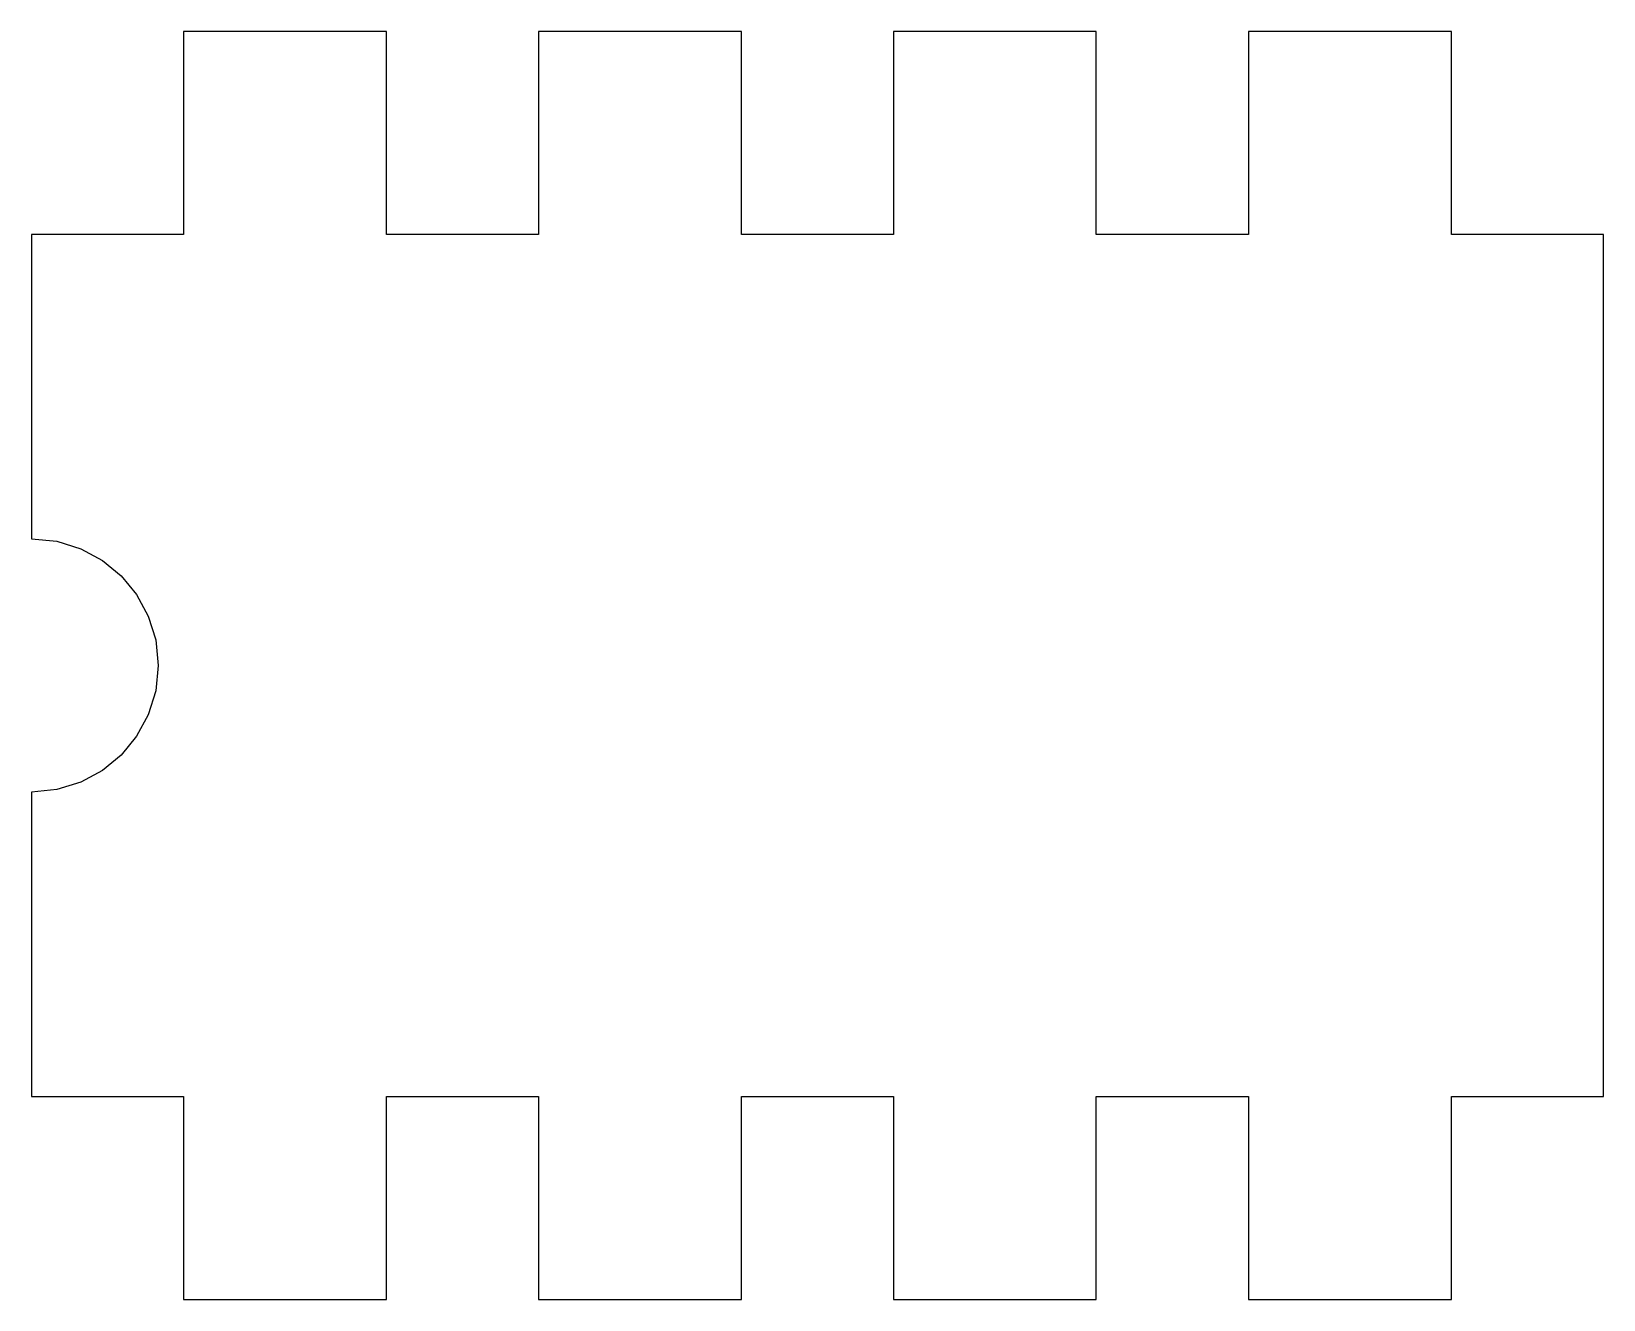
# Model space of a CAD drawing. Extents: x 0 to 80, y 0 to 64.5.
import ezdxf

# ---------------------------------------------------------------- set-up
doc = ezdxf.new("R2010")
doc.units = 0

msp = doc.modelspace()

# ---------------------------------------------------------------- linework, layer by layer
at = {"layer": 'shape', "color": 0}
for p, q in [((7.74, 64.52), (7.74, 54.197)), ((18.063, 64.52), (7.74, 64.52)), ((7.74, 64.52), (7.74, 64.52)), ((18.063, 54.197), (18.063, 64.52)), ((36.126, 64.52), (25.803, 64.52)), ((25.803, 64.52), (25.803, 54.197)), ((36.126, 54.197), (36.126, 64.52)), ((54.188, 64.52), (43.875, 64.52)), ((43.875, 64.52), (43.875, 54.197)), ((54.188, 54.197), (54.188, 64.52)), ((72.26, 64.52), (61.937, 64.52)), ((61.937, 64.52), (61.937, 54.197)), ((72.26, 54.197), (72.26, 64.52)), ((7.74, 54.197), (0, 54.197)), ((0, 54.197), (0, 38.709)), ((25.803, 54.197), (18.063, 54.197)), ((43.875, 54.197), (36.126, 54.197)), ((61.937, 54.197), (54.188, 54.197)), ((80, 54.197), (72.26, 54.197)), ((80, 10.323), (80, 54.197)), ((0, 38.709), (1.3, 38.578)), ((1.3, 38.578), (2.511, 38.203)), ((2.511, 38.203), (3.608, 37.609)), ((3.608, 37.609), (4.563, 36.823)), ((4.563, 36.823), (5.351, 35.869)), ((5.351, 35.869), (5.946, 34.775)), ((5.946, 34.775), (6.322, 33.564)), ((6.322, 33.564), (6.453, 32.264)), ((6.453, 32.264), (6.322, 30.964)), ((6.322, 30.964), (5.946, 29.753)), ((5.946, 29.753), (5.351, 28.657)), ((5.351, 28.657), (4.563, 27.702)), ((4.563, 27.702), (3.608, 26.914)), ((3.608, 26.914), (2.511, 26.319)), ((1.3, 25.943), (0, 25.811)), ((0, 25.811), (0, 10.323)), ((2.511, 26.319), (1.3, 25.943)), ((0, 10.323), (7.74, 10.323)), ((7.74, 10.323), (7.74, 0)), ((18.063, 0), (18.063, 10.323)), ((18.063, 10.323), (25.803, 10.323)), ((25.803, 10.323), (25.803, 0)), ((36.126, 0), (36.126, 10.323)), ((36.126, 10.323), (43.875, 10.323)), ((43.875, 10.323), (43.875, 0)), ((54.188, 0), (54.188, 10.323)), ((54.188, 10.323), (61.937, 10.323)), ((61.937, 10.323), (61.937, 0)), ((72.26, 0), (72.26, 10.323)), ((72.26, 10.323), (80, 10.323)), ((7.74, 0), (18.063, 0)), ((25.803, 0), (36.126, 0)), ((43.875, 0), (54.188, 0)), ((61.937, 0), (72.26, 0))]:
    msp.add_line(p, q, dxfattribs=at)

doc.saveas('drawing.dxf')
